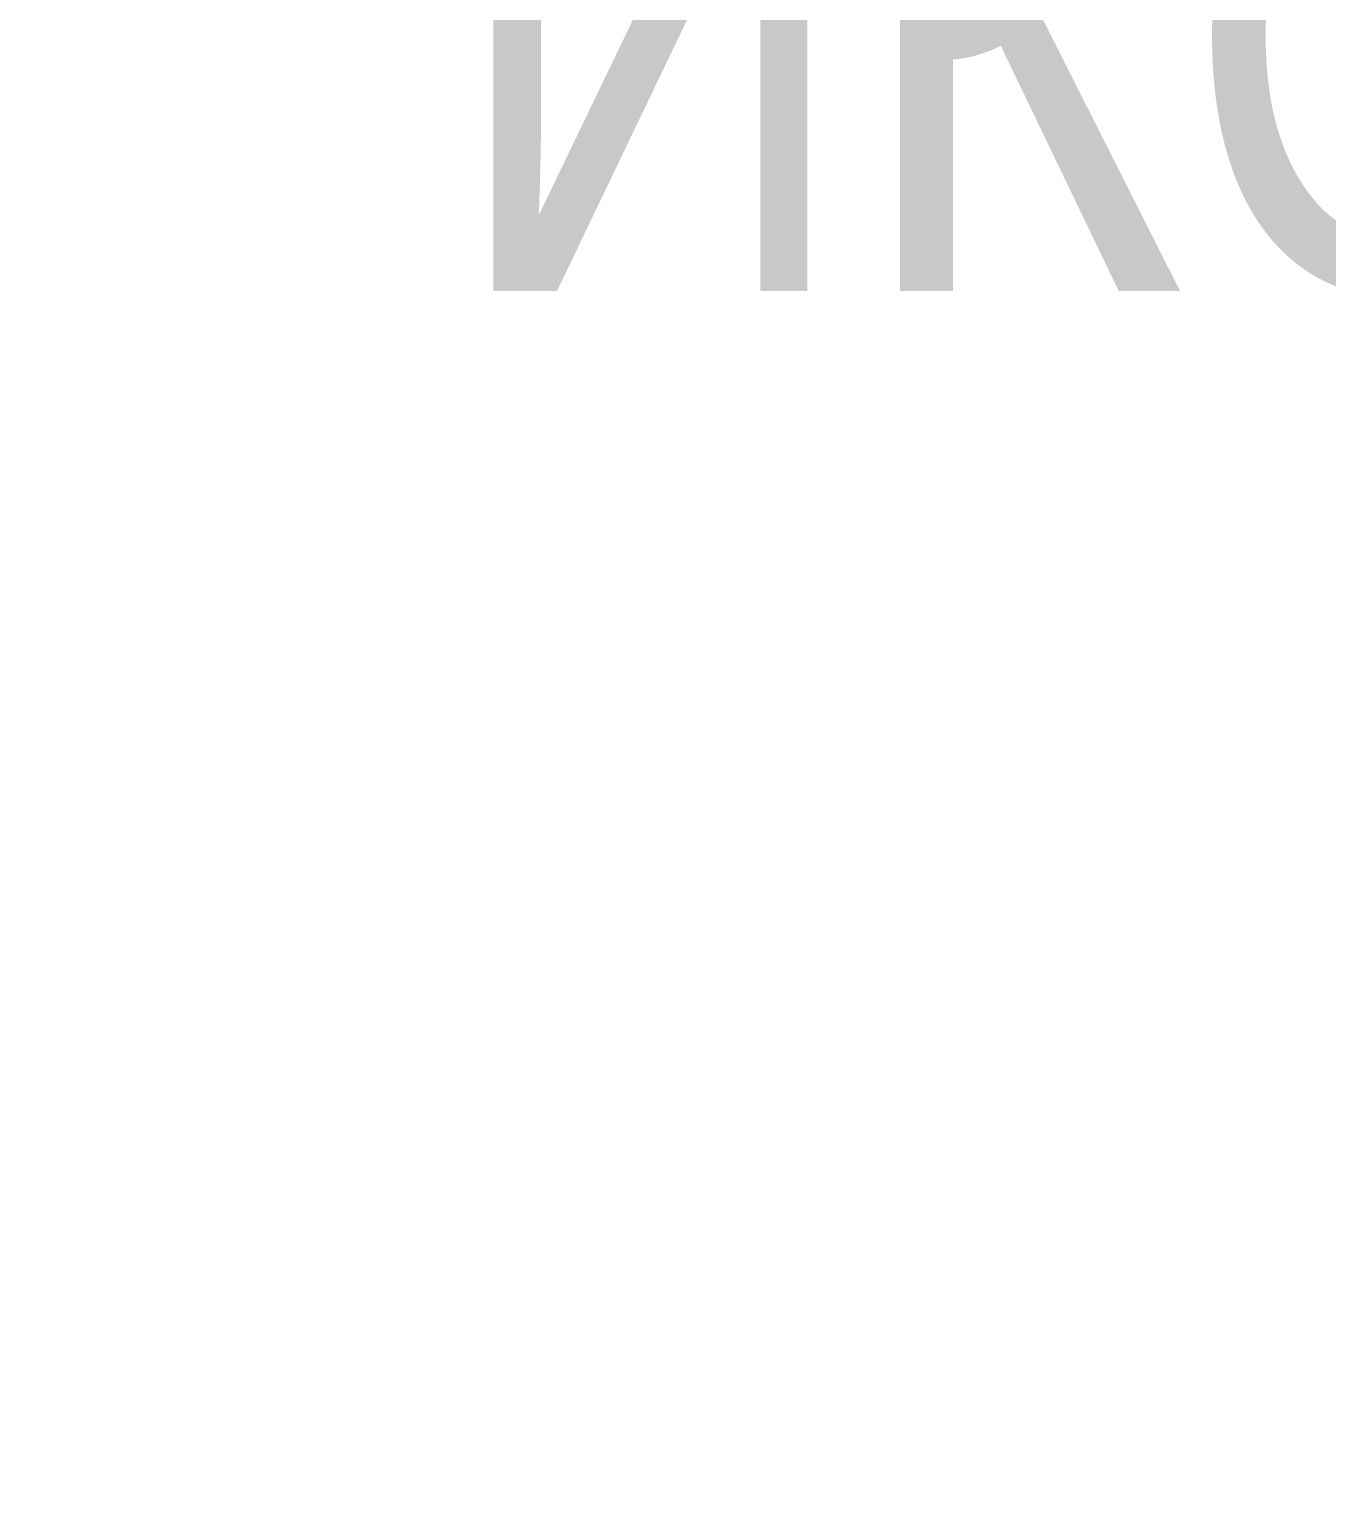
# Model space of a CAD drawing. Header units: millimetres. Extents: x 10684 to 26054, y -4768 to 6894.
# Drawn here: x 18131 to 18900, y -1704 to -840 of the extents above; entities that cross this region are included whole.
import ezdxf

# ---------------------------------------------------------------- set-up
doc = ezdxf.new("R2010")
doc.units = ezdxf.units.MM
doc.layers.add('DIKOM_АРТИКУЛ', color=7, linetype='Continuous')
doc.layers.add('DIKOM_РАЗМЕР_ОБЪЕКТА', color=7, linetype='Continuous')
doc.styles.add('style1', font='arial.ttf', dxfattribs={"width": 0.8})
doc.dimstyles.new('1-50', dxfattribs={"dimtxt": 300, "dimasz": 200, "dimexe": 100, "dimexo": 0, "dimgap": 100, "dimtad": 1, "dimtxsty": 'style1', "dimcen": 200, "dimclrd": 7, "dimclre": 7, "dimclrt": 7, "dimadec": 1, "dimazin": 2, "dimtfac": 1, "dimtmove": 0, "dimatfit": 2, "dimfxl": 0, "dimlwd": 25, "dimlwe": 18, "dimarcsym": 0})

# ---------------------------------------------------------------- blocks, each defined once
blk = doc.blocks.new('*D12')
at = {"layer": 'Defpoints', "color": 0, "transparency": 16777216}
for p in [(20201.02, 3555.88), (18130.62, -3300.31), (24750.12, -3300.31)]:
    blk.add_point(p, dxfattribs=at)
at = {"layer": 'DIKOM_РАЗМЕР_ОБЪЕКТА', "color": 7, "lineweight": 18, "transparency": 16777216}
for p, q in [((20201.02, 3555.88), (24850.12, 3555.88)), ((18130.62, -3300.31), (24850.12, -3300.31))]:
    blk.add_line(p, q, dxfattribs=at)
at = {"layer": 'DIKOM_РАЗМЕР_ОБЪЕКТА', "color": 7, "lineweight": 25, "transparency": 16777216}
blk.add_line((24750.12, 3355.88), (24750.12, -3100.31), dxfattribs=at)
at = {"layer": 'DIKOM_РАЗМЕР_ОБЪЕКТА', "color": 7, "transparency": 16777216}
for points in [[(24716.79, 3355.88), (24783.45, 3355.88), (24750.12, 3555.88)], [(24716.79, -3100.31), (24783.45, -3100.31), (24750.12, -3300.31)]]:
    blk.add_solid(points, dxfattribs=at)
at = {"layer": 'DIKOM_РАЗМЕР_ОБЪЕКТА', "color": 7, "transparency": 16777216, "insert": (24496.95, 958.92), "char_height": 300, "attachment_point": 5, "rotation": 90, "style": 'style1'}
blk.add_mtext('6850', dxfattribs=at)

msp = doc.modelspace()

# ---------------------------------------------------------------- texts
at = {"layer": 'DIKOM_АРТИКУЛ', "insert": (18378.24, -694.92), "char_height": 300, "width": 1667.53662, "attachment_point": 1, "style": 'style1'}
msp.add_mtext('ИКС-1.91', dxfattribs=at)

# ---------------------------------------------------------------- dimensions: what is measured, and where the dimension line sits
at = {"layer": 'DIKOM_РАЗМЕР_ОБЪЕКТА'}
dim = msp.add_linear_dim(base=(24750.121, -3300.313), p1=(20201.023, 3555.882), p2=(18130.618, -3300.313), angle=90, text='6850', dimstyle='1-50', dxfattribs=at)
dim.commit()
dim.dimension.update_dxf_attribs({"geometry": '*D12', "text_midpoint": (24750.121, 958.916), "dimtype": 160})

doc.saveas('drawing.dxf')
